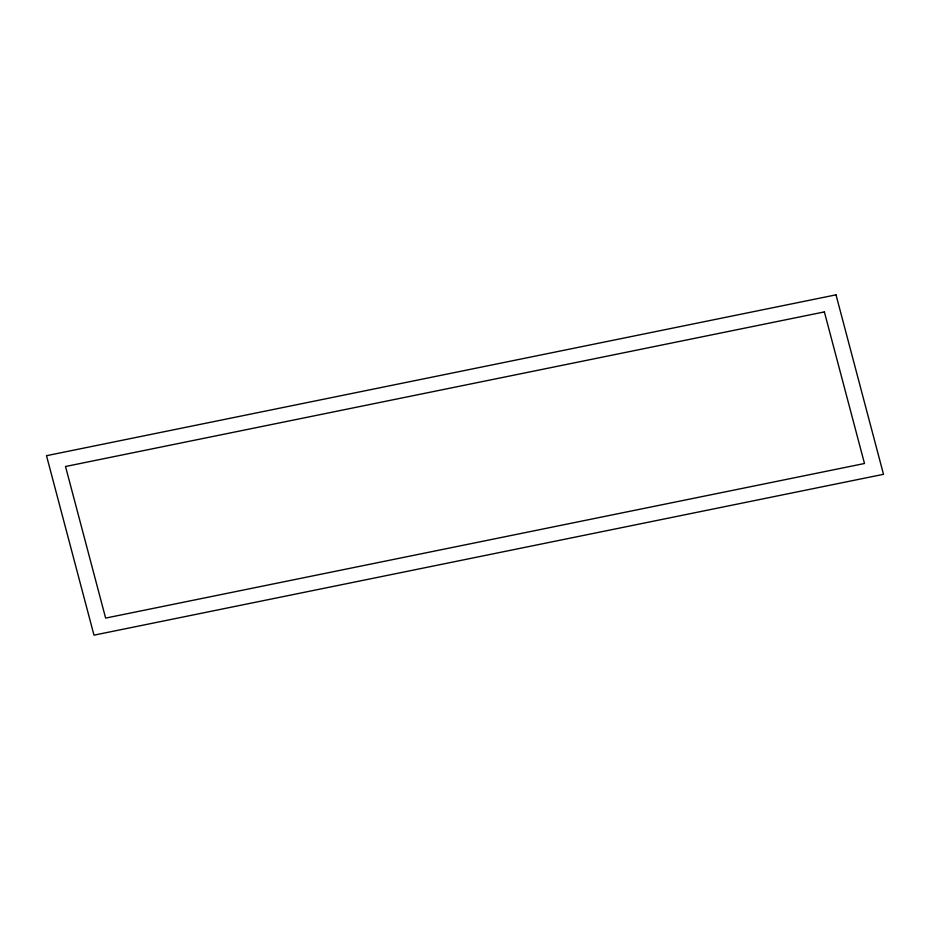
<?xml version="1.0" encoding="UTF-8"?>
<svg xmlns="http://www.w3.org/2000/svg" width="930" height="930" viewBox="0 0 930 930"><rect width="100%" height="100%" fill="white"/><g stroke="black" fill="none" stroke-linecap="round" stroke-linejoin="round"><path stroke-width="1.4" d="M836.012 294.845L46.5 455.688L93.988 635.155L883.5 474.312L836.012 294.845M824.375 311.91L65.519 466.5L105.625 618.09L864.482 463.5L824.375 311.91"/></g></svg>
